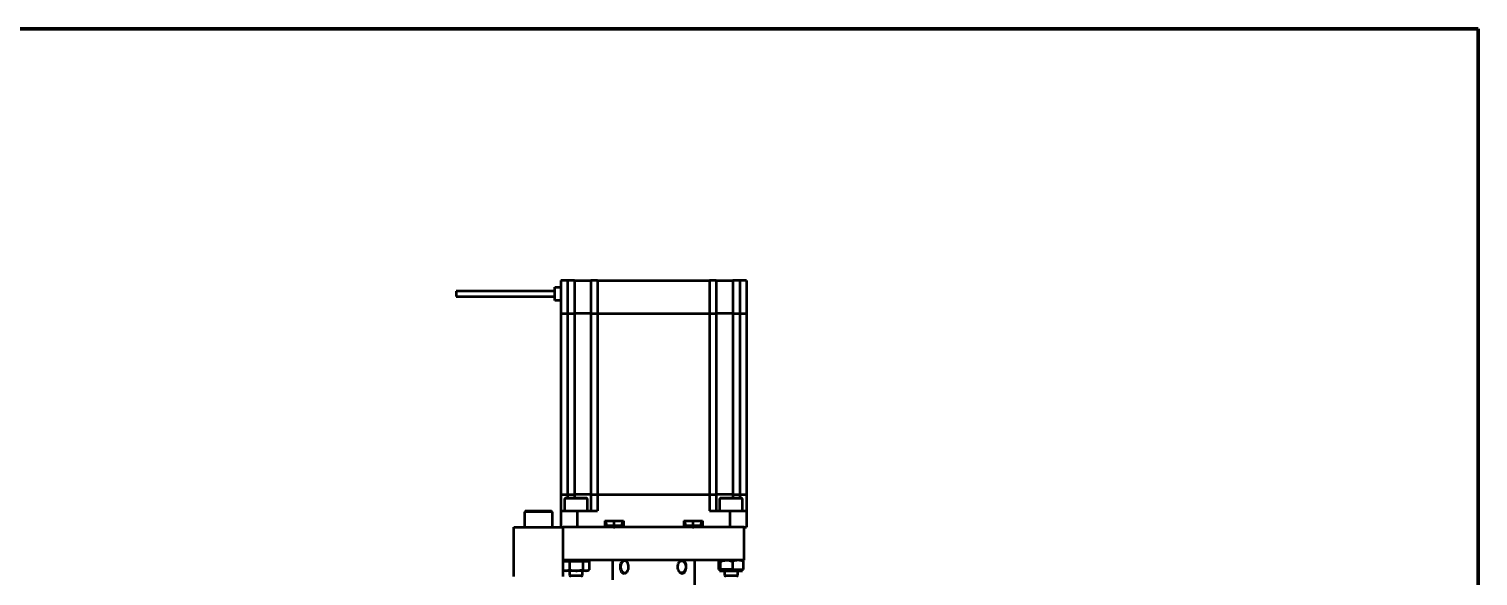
# Model space of a CAD drawing. Header units: millimetres. Extents: x -190 to 12889, y -227 to 3957.
# Drawn here: x 906.8 to 1347.2, y 2342.2 to 2508.5 of the extents above; entities that cross this region are included whole.
import ezdxf

# ---------------------------------------------------------------- set-up
doc = ezdxf.new("R2010")
doc.units = ezdxf.units.MM
doc.header["$LTSCALE"] = 0.7
doc.layers.get('0').update_dxf_attribs({"color": 255})
for name, color, linetype, lineweight in [('AM_5', 10, 'Continuous', 25), ('CON', 7, 'Continuous', 50), ('KHUNGBV', 5, 'Continuous', 70)]:
    doc.layers.add(name, color=color, linetype=linetype, lineweight=lineweight)

# ---------------------------------------------------------------- blocks, each defined once
blk = doc.blocks.new('dfhjd')
at = {"layer": 'KHUNGBV', "color": 9, "ltscale": 5}
for p, q in [((6559.44, 3469.71), (7718.44, 3469.71)), ((7718.44, 3469.71), (7718.44, 2639.71))]:
    blk.add_line(p, q, dxfattribs=at)

msp = doc.modelspace()

# ---------------------------------------------------------------- linework, layer by layer
at = {"color": 7, "linetype": 'Continuous', "lineweight": 25, "flags": 128}
for points in [[(1089.0265, 2345.4224), (1088.9738, 2345.6521), (1088.7291, 2346.178), (1088.3628, 2346.5294), (1087.9308, 2346.6528), (1087.4988, 2346.5294), (1087.1325, 2346.178), (1086.8878, 2345.6521), (1086.8019, 2345.0318), (1086.8878, 2344.4115), (1087.1325, 2343.8856), (1087.4988, 2343.5342), (1087.9308, 2343.4108), (1087.9308, 2343.4108)], [(1103.9074, 2345.0318), (1103.9959, 2345.6521), (1104.2481, 2346.178), (1104.6254, 2346.5294), (1105.0706, 2346.6528), (1105.5157, 2346.5294), (1105.8931, 2346.178), (1106.1453, 2345.6521), (1106.2338, 2345.0318), (1106.1453, 2344.4115), (1105.8931, 2343.8856), (1105.5157, 2343.5342), (1105.0706, 2343.4108), (1104.6254, 2343.5342), (1104.2481, 2343.8856), (1103.9959, 2344.4115), (1103.9074, 2345.0318)]]:
    msp.add_lwpolyline(points, dxfattribs=at)
at = {"color": 7, "linetype": 'Continuous', "lineweight": 25}
for centre, radius, start, end in [((1069.7589, 2365.8318), 0.2, 90, 180), ((1076.3589, 2365.8318), 0.2, 0, 90), ((1116.8989, 2365.8318), 0.2, 90, 180), ((1123.4989, 2365.8318), 0.2, 0, 90), ((1057.6289, 2361.7818), 0.25, 90, 180), ((1065.6289, 2361.7818), 0.25, 0, 90), ((1083.1854, 2358.0318), 1, 206.839693, 250.453919), ((1086.0723, 2358.0318), 1, 289.546081, 333.160398), ((1107.1854, 2358.0318), 1, 206.839693, 250.453919), ((1110.0723, 2358.0318), 1, 289.546081, 333.160398), ((1087.6825, 2344.7349), 1.3472, 280.619305, 356.009167)]:
    msp.add_arc(centre, radius, start, end, dxfattribs=at)
at = {"layer": 'CON', "color": 7, "linetype": 'Continuous'}
for p, q in [((1068.4289, 2432.0318), (1068.4289, 2422.0318)), ((1070.4289, 2432.0318), (1068.4289, 2432.0318)), ((1070.4289, 2432.0318), (1070.4289, 2422.0318)), ((1072.5789, 2432.0318), (1070.4289, 2432.0318)), ((1072.5789, 2432.0318), (1072.5789, 2422.0318)), ((1072.5789, 2432.0318), (1077.5789, 2432.0318)), ((1077.5789, 2432.0318), (1077.5789, 2422.0318)), ((1079.5789, 2432.0318), (1077.5789, 2432.0318)), ((1079.5789, 2432.0318), (1079.5789, 2422.0318)), ((1079.5789, 2432.0318), (1113.6789, 2432.0318)), ((1113.6789, 2432.0318), (1113.6789, 2422.0318)), ((1115.6789, 2432.0318), (1113.6789, 2432.0318)), ((1115.6789, 2432.0318), (1115.6789, 2422.0318)), ((1115.6789, 2432.0318), (1120.6789, 2432.0318)), ((1120.6789, 2432.0318), (1120.6789, 2422.0318)), ((1122.8289, 2432.0318), (1120.6789, 2432.0318)), ((1122.8289, 2432.0318), (1122.8289, 2422.0318)), ((1124.8289, 2432.0318), (1122.8289, 2432.0318)), ((1124.8289, 2432.0318), (1124.8289, 2422.0318)), ((1066.6289, 2428.8618), (1036.6289, 2428.8618)), ((1036.6289, 2428.8618), (1036.6289, 2427.2018)), ((1036.6289, 2427.2018), (1066.6289, 2427.2018)), ((1066.6289, 2426.0318), (1066.6289, 2430.0318)), ((1066.6289, 2430.0318), (1068.4289, 2430.0318)), ((1068.4289, 2426.0318), (1066.6289, 2426.0318)), ((1068.4289, 2422.0318), (1070.4289, 2422.0318)), ((1068.4289, 2422.0218), (1068.4289, 2367.0418)), ((1068.4289, 2422.0218), (1070.4289, 2422.0218)), ((1068.4789, 2422.0218), (1068.4789, 2422.0318)), ((1070.4289, 2422.0318), (1072.5789, 2422.0318)), ((1070.4289, 2422.0218), (1070.4289, 2422.0318)), ((1070.4289, 2422.0218), (1070.4289, 2367.0418)), ((1070.4289, 2422.0218), (1072.5789, 2422.0218)), ((1072.5789, 2422.0218), (1072.5789, 2422.0318)), ((1077.5789, 2422.0318), (1072.5789, 2422.0318)), ((1072.5789, 2422.0218), (1072.5789, 2367.0418)), ((1077.5789, 2422.0218), (1072.5789, 2422.0218)), ((1077.5789, 2422.0318), (1079.5789, 2422.0318)), ((1077.5789, 2422.0218), (1077.5789, 2367.0418)), ((1077.5789, 2422.0218), (1079.5789, 2422.0218)), ((1077.6289, 2422.0218), (1077.6289, 2422.0318)), ((1079.5789, 2422.0318), (1113.6789, 2422.0318)), ((1079.5789, 2422.0218), (1079.5789, 2422.0318)), ((1079.5789, 2422.0218), (1079.5789, 2367.0418)), ((1079.5789, 2422.0218), (1113.6789, 2422.0218)), ((1113.6789, 2422.0318), (1115.6789, 2422.0318)), ((1113.6789, 2422.0218), (1113.6789, 2422.0318)), ((1113.6789, 2422.0218), (1113.6789, 2367.0418)), ((1113.6789, 2422.0218), (1115.6789, 2422.0218)), ((1115.6289, 2422.0218), (1115.6289, 2422.0318)), ((1120.6789, 2422.0318), (1115.6789, 2422.0318)), ((1115.6789, 2422.0218), (1115.6789, 2367.0418)), ((1120.6789, 2422.0218), (1115.6789, 2422.0218)), ((1120.6789, 2422.0218), (1120.6789, 2422.0318)), ((1120.6789, 2422.0318), (1122.8289, 2422.0318)), ((1120.6789, 2422.0218), (1120.6789, 2367.0418)), ((1120.6789, 2422.0218), (1122.8289, 2422.0218)), ((1122.8289, 2422.0318), (1124.8289, 2422.0318)), ((1122.8289, 2422.0218), (1122.8289, 2422.0318)), ((1122.8289, 2422.0218), (1122.8289, 2367.0418)), ((1122.8289, 2422.0218), (1124.8289, 2422.0218)), ((1124.7789, 2422.0218), (1124.7789, 2422.0318)), ((1124.8289, 2422.0218), (1124.8289, 2367.0418)), ((1068.4289, 2367.0418), (1070.4289, 2367.0418)), ((1068.4289, 2367.0318), (1068.4289, 2362.0318)), ((1068.4289, 2367.0318), (1070.4289, 2367.0318)), ((1068.4789, 2367.0418), (1068.4789, 2367.0318)), ((1069.5589, 2365.8318), (1069.5589, 2362.0318)), ((1069.7589, 2366.0318), (1073.0589, 2366.0318)), ((1070.4289, 2367.0418), (1072.5789, 2367.0418)), ((1070.4289, 2367.0418), (1070.4289, 2367.0318)), ((1070.4289, 2367.0318), (1072.5789, 2367.0318)), ((1077.5789, 2367.0418), (1072.5789, 2367.0418)), ((1072.5789, 2367.0418), (1072.5789, 2367.0318)), ((1077.5789, 2367.0318), (1072.5789, 2367.0318)), ((1073.0589, 2366.0318), (1076.3589, 2366.0318)), ((1076.5589, 2362.0318), (1076.5589, 2365.8318)), ((1077.5789, 2367.0418), (1079.5789, 2367.0418)), ((1077.5789, 2367.0318), (1077.5789, 2362.0318)), ((1077.5789, 2367.0318), (1079.5789, 2367.0318)), ((1077.6289, 2367.0418), (1077.6289, 2367.0318)), ((1079.5789, 2367.0418), (1113.6789, 2367.0418)), ((1079.5789, 2367.0418), (1079.5789, 2367.0318)), ((1079.5789, 2367.0318), (1079.5789, 2362.0318)), ((1079.5789, 2367.0318), (1113.6789, 2367.0318)), ((1113.6789, 2367.0418), (1115.6789, 2367.0418)), ((1113.6789, 2367.0418), (1113.6789, 2367.0318)), ((1113.6789, 2367.0318), (1113.6789, 2362.0318)), ((1113.6789, 2367.0318), (1115.6789, 2367.0318)), ((1115.6289, 2367.0418), (1115.6289, 2367.0318)), ((1120.6789, 2367.0418), (1115.6789, 2367.0418)), ((1115.6789, 2367.0318), (1115.6789, 2362.0318)), ((1120.6789, 2367.0318), (1115.6789, 2367.0318)), ((1116.6989, 2365.8318), (1116.6989, 2362.0318)), ((1116.8989, 2366.0318), (1120.1989, 2366.0318)), ((1120.1989, 2366.0318), (1123.4989, 2366.0318)), ((1120.6789, 2367.0418), (1120.6789, 2367.0318)), ((1120.6789, 2367.0418), (1122.8289, 2367.0418)), ((1120.6789, 2367.0318), (1122.8289, 2367.0318)), ((1122.8289, 2367.0418), (1124.8289, 2367.0418)), ((1122.8289, 2367.0418), (1122.8289, 2367.0318)), ((1122.8289, 2367.0318), (1124.8289, 2367.0318)), ((1123.6989, 2362.0318), (1123.6989, 2365.8318)), ((1124.7789, 2367.0418), (1124.7789, 2367.0318)), ((1124.8289, 2367.0318), (1124.8289, 2362.0318)), ((1057.3789, 2361.7818), (1057.3789, 2357.0318)), ((1057.6289, 2362.0318), (1061.6289, 2362.0318)), ((1061.6289, 2362.0318), (1065.6289, 2362.0318)), ((1065.8789, 2357.0318), (1065.8789, 2361.7818)), ((1068.4289, 2362.0318), (1068.4289, 2357.0318)), ((1068.4289, 2362.0318), (1073.4289, 2362.0318)), ((1073.4289, 2362.0318), (1073.4289, 2357.0318)), ((1073.4289, 2362.0318), (1079.5789, 2362.0318)), ((1113.6789, 2362.0318), (1119.8289, 2362.0318)), ((1119.8289, 2362.0318), (1119.8289, 2357.0318)), ((1119.8289, 2362.0318), (1124.8289, 2362.0318)), ((1124.8289, 2362.0318), (1124.8289, 2357.0318)), ((1054.1289, 2342.0318), (1054.1289, 2357.0318)), ((1054.1289, 2357.0318), (1069.1289, 2357.0318)), ((1069.1289, 2342.0318), (1069.1289, 2357.0318)), ((1124.1289, 2357.0318), (1069.1289, 2357.0318)), ((1081.7789, 2359.0318), (1087.4789, 2359.0318)), ((1081.7789, 2359.0318), (1081.7789, 2357.0318)), ((1081.8828, 2359.0318), (1082.2964, 2357.5801)), ((1082.8509, 2357.0894), (1082.8621, 2357.0894)), ((1084.4289, 2357.0894), (1084.8289, 2357.0894)), ((1084.6289, 2357.5801), (1084.6289, 2359.0318)), ((1086.3956, 2357.0894), (1086.4069, 2357.0894)), ((1086.9613, 2357.5801), (1087.3749, 2359.0318)), ((1087.4789, 2359.0318), (1087.4789, 2357.0318)), ((1105.7789, 2359.0318), (1111.4789, 2359.0318)), ((1105.7789, 2359.0318), (1105.7789, 2357.0318)), ((1105.8828, 2359.0318), (1106.2964, 2357.5801)), ((1106.8509, 2357.0894), (1106.8621, 2357.0894)), ((1108.4289, 2357.0894), (1108.8289, 2357.0894)), ((1108.6289, 2357.5801), (1108.6289, 2359.0318)), ((1110.3956, 2357.0894), (1110.4069, 2357.0894)), ((1110.9613, 2357.5801), (1111.3749, 2359.0318)), ((1111.4789, 2359.0318), (1111.4789, 2357.0318)), ((1124.1289, 2347.0318), (1124.1289, 2357.0318)), ((1124.1289, 2357.0318), (1124.8289, 2357.0318)), ((1069.0174, 2344.1444), (1070.0278, 2343.8318)), ((1124.1289, 2347.0318), (1069.1289, 2347.0318)), ((1070.0278, 2346.6318), (1069.1289, 2346.6318)), ((1069.1289, 2344.0801), (1069.5589, 2343.8318)), ((1069.3257, 2346.6318), (1069.3257, 2346.7192)), ((1069.5589, 2347.0318), (1069.5589, 2346.6318)), ((1070.0278, 2343.8318), (1069.5589, 2343.8318)), ((1071.0381, 2346.6318), (1070.0278, 2346.6318)), ((1073.0589, 2343.8318), (1070.0278, 2343.8318)), ((1071.0381, 2346.6318), (1071.0381, 2344.1444)), ((1073.0589, 2346.6318), (1071.0381, 2346.6318)), ((1071.0589, 2343.8318), (1071.0589, 2342.4218)), ((1075.0796, 2346.6318), (1073.0589, 2346.6318)), ((1076.0899, 2343.8318), (1073.0589, 2343.8318)), ((1075.0589, 2342.4218), (1075.0589, 2343.8318)), ((1076.0899, 2346.6318), (1075.0796, 2346.6318)), ((1075.0796, 2346.6318), (1075.0796, 2344.1444)), ((1075.0796, 2344.1444), (1076.0899, 2343.8318)), ((1077.1003, 2346.6318), (1076.0899, 2346.6318)), ((1076.5589, 2343.8318), (1076.0899, 2343.8318)), ((1076.5589, 2346.6318), (1076.5589, 2347.0318)), ((1076.7921, 2346.7192), (1076.5589, 2346.7646)), ((1076.5589, 2343.8318), (1077.1003, 2344.1444)), ((1076.7921, 2346.6318), (1076.7921, 2346.7192)), ((1077.1003, 2346.6318), (1077.1003, 2344.1444)), ((1084.1289, 2347.0318), (1084.1289, 2341.0318)), ((1109.1289, 2339.2318), (1109.1289, 2347.0318)), ((1116.4657, 2344.2318), (1116.4657, 2346.7192)), ((1116.4657, 2344.2318), (1116.7286, 2344.2318)), ((1116.6989, 2344.2318), (1116.6989, 2343.8318)), ((1116.6989, 2343.8318), (1123.6989, 2343.8318)), ((1116.9916, 2346.7192), (1116.7286, 2347.0318)), ((1116.7286, 2344.2318), (1116.9916, 2344.2318)), ((1116.9916, 2344.2318), (1116.9916, 2346.7192)), ((1118.8582, 2344.2318), (1116.9916, 2344.2318)), ((1118.1989, 2343.8318), (1118.1989, 2342.4218)), ((1120.7248, 2344.2318), (1118.8582, 2344.2318)), ((1120.7248, 2344.2318), (1120.7248, 2346.7192)), ((1120.7248, 2344.2318), (1122.3284, 2344.2318)), ((1122.1989, 2342.4218), (1122.1989, 2343.8318)), ((1123.9321, 2346.7192), (1122.3284, 2347.0318)), ((1122.3284, 2344.2318), (1123.9321, 2344.2318)), ((1123.6989, 2343.8318), (1123.6989, 2344.2318)), ((1123.9321, 2344.2318), (1123.9321, 2346.7192)), ((1071.0589, 2342.4218), (1071.4489, 2342.0318)), ((1071.0589, 2342.4218), (1073.0589, 2342.4218)), ((1073.0589, 2342.4218), (1075.0589, 2342.4218)), ((1074.6689, 2342.0318), (1075.0589, 2342.4218)), ((1118.1989, 2342.4218), (1118.5889, 2342.0318)), ((1118.1989, 2342.4218), (1120.1989, 2342.4218)), ((1120.1989, 2342.4218), (1122.1989, 2342.4218)), ((1121.8089, 2342.0318), (1122.1989, 2342.4218))]:
    msp.add_line(p, q, dxfattribs=at)
at = {"layer": 'CON', "color": 8, "linetype": 'Continuous'}
for p, q in [((1073.0589, 2365.8318), (1069.5589, 2365.8318)), ((1070.4289, 2367.0318), (1070.4289, 2366.0318)), ((1072.5789, 2367.0318), (1072.5789, 2366.0318)), ((1076.5589, 2365.8318), (1073.0589, 2365.8318)), ((1120.1989, 2365.8318), (1116.6989, 2365.8318)), ((1123.6989, 2365.8318), (1120.1989, 2365.8318)), ((1120.6789, 2367.0318), (1120.6789, 2366.0318)), ((1122.8289, 2367.0318), (1122.8289, 2366.0318)), ((1061.6289, 2361.7818), (1057.3789, 2361.7818)), ((1065.8789, 2361.7818), (1061.6289, 2361.7818))]:
    msp.add_line(p, q, dxfattribs=at)
for points, knots in [([(1082.2934, 2357.5801), (1082.3285, 2357.5801), (1082.3987, 2357.5801), (1082.9387, 2357.5801), (1083.7107, 2357.5801), (1084.3228, 2357.5801), (1084.6289, 2357.5801)], [0, 0, 0, 0, 0.24988113, 0.49992075, 0.74996038, 1, 1, 1, 1]), ([(1084.6289, 2357.5801), (1084.9349, 2357.5801), (1085.547, 2357.5801), (1086.319, 2357.5801), (1086.859, 2357.5801), (1086.9292, 2357.5801), (1086.9643, 2357.5801)], [0, 0, 0, 0, 0.25003962, 0.50007925, 0.75011887, 1, 1, 1, 1]), ([(1106.2934, 2357.5801), (1106.3285, 2357.5801), (1106.3987, 2357.5801), (1106.9387, 2357.5801), (1107.7107, 2357.5801), (1108.3228, 2357.5801), (1108.6289, 2357.5801)], [0, 0, 0, 0, 0.24988113, 0.49992075, 0.74996038, 1, 1, 1, 1]), ([(1108.6289, 2357.5801), (1108.9349, 2357.5801), (1109.547, 2357.5801), (1110.319, 2357.5801), (1110.859, 2357.5801), (1110.9292, 2357.5801), (1110.9643, 2357.5801)], [0, 0, 0, 0, 0.250039623, 0.500079246, 0.750118869, 1, 1, 1, 1])]:
    msp.add_open_spline(points, degree=3, knots=knots, dxfattribs=at)
at = {"layer": 'CON', "color": 7, "linetype": 'Continuous'}
for points, knots in [([(1069.5886, 2347.0318), (1069.5824, 2347.0315), (1069.4936, 2347.027), (1069.4066, 2346.8675), (1069.3257, 2346.7192)], [0, 0, 0, 0, 0.07017422, 1, 1, 1, 1]), ([(1070.0278, 2343.8318), (1070.0517, 2343.8321), (1070.3929, 2343.8366), (1070.7272, 2343.9961), (1071.0381, 2344.1444)], [0, 0, 0, 0, 0.07017422, 1, 1, 1, 1]), ([(1071.0381, 2344.1444), (1071.2078, 2344.0972), (1071.8665, 2343.914), (1072.5508, 2343.8668), (1073.0589, 2343.8318)], [0, 0, 0, 0, 0.25755135, 1, 1, 1, 1]), ([(1073.0589, 2343.8318), (1073.2426, 2343.8364), (1073.9266, 2343.8537), (1074.5925, 2344.0216), (1075.0796, 2344.1444)], [0, 0, 0, 0, 0.26863361, 1, 1, 1, 1]), ([(1076.0899, 2343.8318), (1076.1139, 2343.8321), (1076.4551, 2343.8366), (1076.7894, 2343.9961), (1077.1003, 2344.1444)], [0, 0, 0, 0, 0.07017422, 1, 1, 1, 1]), ([(1076.5291, 2347.0318), (1076.5353, 2347.0315), (1076.6241, 2347.027), (1076.7111, 2346.8675), (1076.7921, 2346.7192)], [0, 0, 0, 0, 0.07017422, 1, 1, 1, 1]), ([(1086.7665, 2346.3982), (1086.6953, 2346.2395), (1086.5612, 2345.9402), (1086.472, 2345.418), (1086.4531, 2344.9011), (1086.5099, 2344.3654), (1086.659, 2343.8416), (1086.9092, 2343.4037), (1087.2467, 2343.0939), (1087.5192, 2343.0528), (1087.6588, 2343.0318)], [0, 0, 0, 0, 0.13015309, 0.24553668, 0.35626043, 0.47236989, 0.60399733, 0.73711118, 0.86535893, 1, 1, 1, 1]), ([(1087.6588, 2347.0318), (1087.568, 2347.0231), (1087.39, 2347.0061), (1087.1496, 2346.8729), (1086.9359, 2346.6764), (1086.8237, 2346.4922), (1086.7665, 2346.3982)], [0, 0, 0, 0, 0.25514003, 0.49994712, 0.74484594, 1, 1, 1, 1]), ([(1087.6588, 2343.0318), (1087.7516, 2343.0406), (1087.9349, 2343.0581), (1088.2038, 2343.193), (1088.4485, 2343.3928), (1088.7338, 2343.7422), (1088.9932, 2344.3074), (1089.0889, 2345.0587), (1088.9779, 2345.7888), (1088.7312, 2346.3234), (1088.4504, 2346.6698), (1088.2016, 2346.8722), (1087.9331, 2347.006), (1087.7512, 2347.0231), (1087.6588, 2347.0318)], [0, 0, 0, 0, 0.06521851, 0.1289563, 0.1918072, 0.25439385, 0.3809924, 0.50800024, 0.62338054, 0.74300345, 0.8084867, 0.87199701, 0.93497972, 1, 1, 1, 1]), ([(1106.2572, 2346.3982), (1106.1699, 2346.5291), (1106.0003, 2346.7835), (1105.653, 2347.0004), (1105.2571, 2347.0605), (1104.8357, 2346.9277), (1104.4471, 2346.6134), (1104.1432, 2346.1621), (1103.9408, 2345.6197), (1103.9151, 2345.2271), (1103.9023, 2345.0318)], [0, 0, 0, 0, 0.12286725, 0.23882771, 0.3586368, 0.48743163, 0.61519981, 0.74284154, 0.87206122, 1, 1, 1, 1]), ([(1103.9023, 2345.0318), (1103.9255, 2344.7686), (1103.9711, 2344.2497), (1104.2695, 2343.6807), (1104.5782, 2343.3392), (1104.9096, 2343.1042), (1105.3373, 2342.9862), (1105.7401, 2343.1024), (1106.031, 2343.3347), (1106.2899, 2343.6754), (1106.5216, 2344.2465), (1106.5557, 2344.768), (1106.5729, 2345.0318)], [0, 0, 0, 0, 0.12995899, 0.25619641, 0.32489257, 0.38842349, 0.49969979, 0.61055734, 0.67356748, 0.74251932, 0.86974096, 1, 1, 1, 1]), ([(1106.5729, 2345.0318), (1106.5596, 2345.282), (1106.533, 2345.7834), (1106.3493, 2346.193), (1106.2572, 2346.3982)], [0, 0, 0, 0, 0.498887377, 1, 1, 1, 1]), ([(1116.7286, 2347.0318), (1116.7224, 2347.0315), (1116.6336, 2347.027), (1116.5466, 2346.8675), (1116.4657, 2346.7192)], [0, 0, 0, 0, 0.07017422, 1, 1, 1, 1]), ([(1116.9916, 2346.7192), (1117.1483, 2346.7664), (1117.7567, 2346.9496), (1118.3889, 2346.9968), (1118.8582, 2347.0318)], [0, 0, 0, 0, 0.25755135, 1, 1, 1, 1]), ([(1118.8582, 2347.0318), (1119.0279, 2347.0272), (1119.6597, 2347.0099), (1120.2749, 2346.842), (1120.7248, 2346.7192)], [0, 0, 0, 0, 0.26863361, 1, 1, 1, 1]), ([(1122.3284, 2347.0318), (1122.2904, 2347.0315), (1121.7489, 2347.027), (1121.2182, 2346.8675), (1120.7248, 2346.7192)], [0, 0, 0, 0, 0.07017422, 1, 1, 1, 1]), ([(1123.6691, 2347.0318), (1123.6753, 2347.0315), (1123.7641, 2347.027), (1123.8511, 2346.8675), (1123.9321, 2346.7192)], [0, 0, 0, 0, 0.07017422, 1, 1, 1, 1])]:
    msp.add_open_spline(points, degree=3, knots=knots, dxfattribs=at)

# ---------------------------------------------------------------- block references
at = {"layer": 'AM_5'}
msp.add_blockref('dfhjd', (-6371.2081, -961.1786), dxfattribs=at)

doc.saveas('drawing.dxf')
